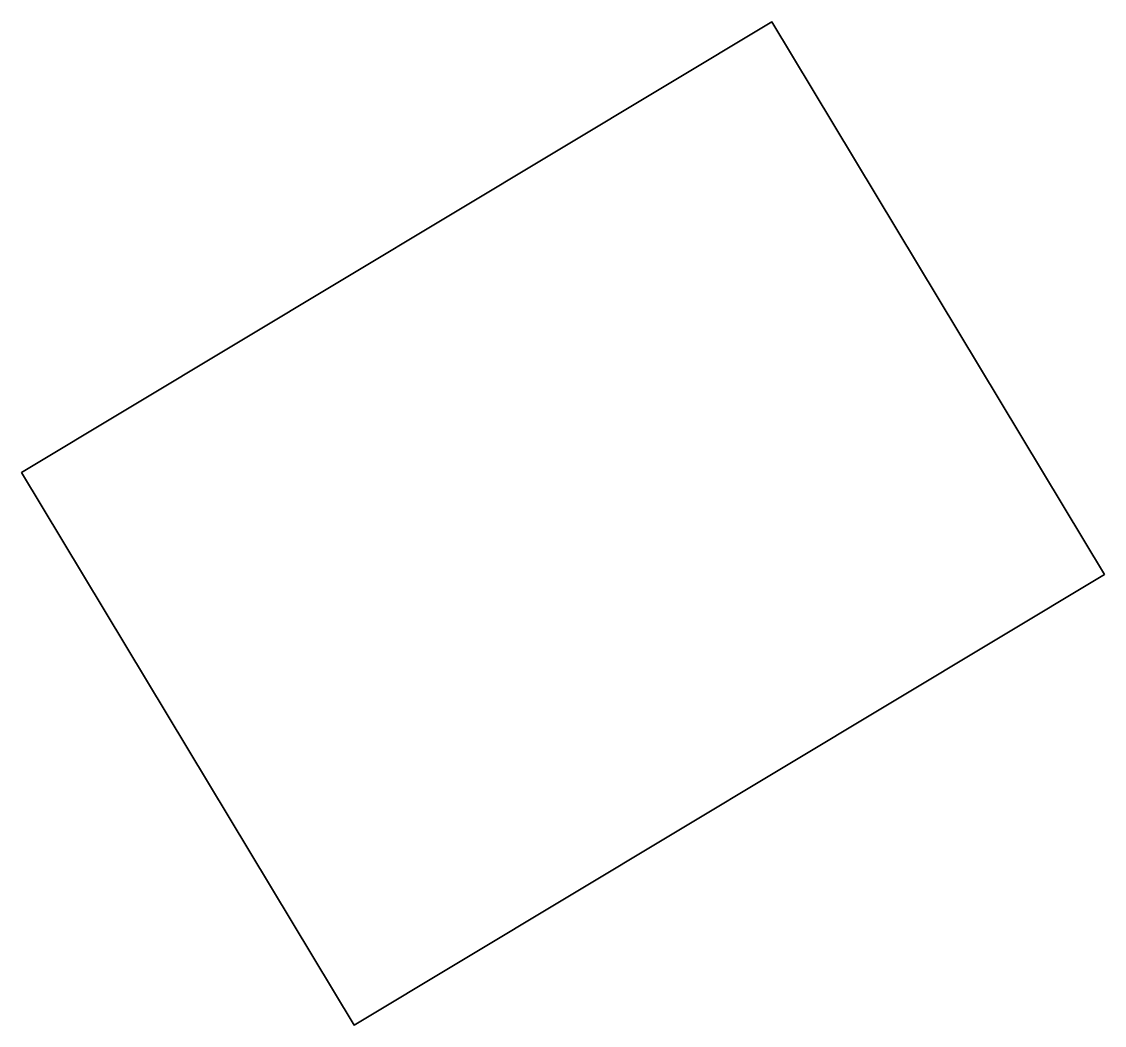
# Model space of a CAD drawing. Header units: metres. Extents: x 663421.2 to 663434.8, y 6968645.7 to 6968658.3.
import ezdxf

# ---------------------------------------------------------------- set-up
doc = ezdxf.new("R2010")
doc.units = ezdxf.units.M
doc.layers.add('GEORREF_3D', color=2, linetype='Continuous')

msp = doc.modelspace()

# ---------------------------------------------------------------- linework, layer by layer
at = {"layer": 'GEORREF_3D'}
for points in [[(663430.624, 6968658.309, 547.05), (663421.197, 6968652.641, 547.05), (663421.197, 6968652.641, 550.95), (663430.624, 6968658.309, 550.95)], [(663434.803, 6968651.359, 547.05), (663430.624, 6968658.309, 547.05), (663430.624, 6968658.309, 550.95), (663434.803, 6968651.359, 550.95)], [(663421.197, 6968652.641, 547.05), (663425.376, 6968645.691, 547.05), (663425.376, 6968645.691, 550.95), (663421.197, 6968652.641, 550.95)], [(663425.376, 6968645.691, 547.05), (663434.803, 6968651.359, 547.05), (663434.803, 6968651.359, 550.95), (663425.376, 6968645.691, 550.95)]]:
    msp.add_3dface(points, dxfattribs=at)

doc.saveas('drawing.dxf')
